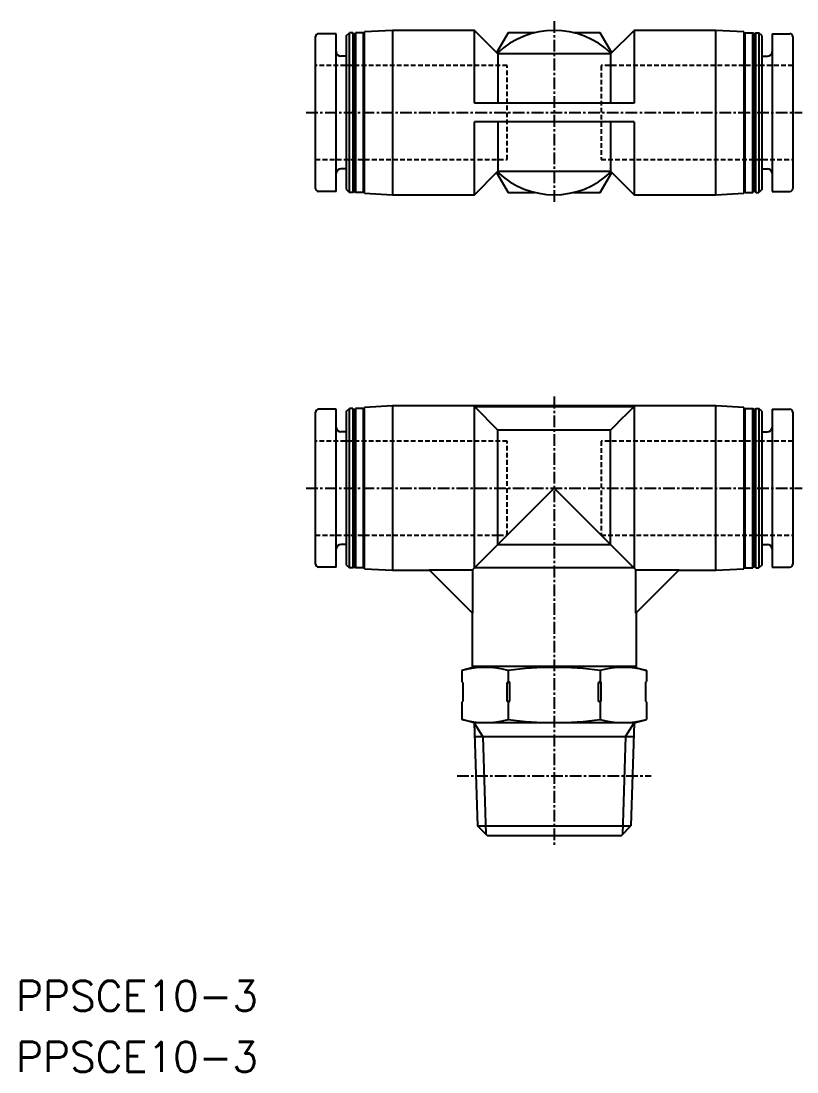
# Model space of a CAD drawing. Extents: x -17 to 107, y -24 to 88.
# Drawn here: x -17.1 to 65.5, y -23.9 to 88 of the extents above; entities that cross this region are included whole.
import ezdxf

# ---------------------------------------------------------------- set-up
doc = ezdxf.new("R2010")
doc.units = 0
doc.linetypes.add('CENTER', pattern=[2, 1.25, -0.25, 0.25, -0.25])
doc.linetypes.add('DASHED', pattern=[0.75, 0.5, -0.25])
doc.layers.get('0').update_dxf_attribs({"linetype": 'CONTINUOUS'})
doc.layers.add('CENTER', color=1, linetype='CENTER')
doc.styles.get("Standard").update_dxf_attribs({"font": 'txt.shx'})

msp = doc.modelspace()

# ---------------------------------------------------------------- linework, layer by layer
at = {"color": 7, "linetype": 'CONTINUOUS'}
for p, q in [((14.24, 70.17), (14.24, 86.37)), ((16.44, 86.67), (14.54, 86.67)), ((16.44, 69.87), (16.44, 86.67)), ((17.54, 86.47), (17.84, 86.77)), ((17.54, 70.07), (17.54, 86.47)), ((17.84, 69.77), (17.84, 86.77)), ((18.19, 86.77), (17.84, 86.77)), ((18.19, 86.77), (18.19, 69.77)), ((18.19, 86.77), (18.34, 86.57)), ((18.34, 86.57), (18.49, 86.77)), ((18.34, 69.97), (18.34, 86.57)), ((18.49, 86.77), (18.49, 69.77)), ((19.34, 86.77), (18.49, 86.77)), ((19.34, 69.77), (19.34, 86.77)), ((19.44, 86.67), (19.34, 86.77)), ((22.44, 87.02), (19.44, 86.87)), ((19.44, 69.68), (19.44, 86.87)), ((31.14, 87.02), (22.44, 87.02)), ((22.44, 87.02), (22.44, 69.52)), ((33.64, 84.52), (31.14, 87.02)), ((31.14, 79.27), (31.14, 87.02)), ((34.73, 86.77), (33.51, 84.65)), ((37.56, 86.77), (34.73, 86.77)), ((44.54, 86.77), (41.71, 86.77)), ((45.77, 84.65), (44.54, 86.77)), ((48.14, 87.02), (45.64, 84.52)), ((56.84, 87.02), (48.14, 87.02)), ((48.14, 87.02), (48.14, 79.27)), ((59.84, 86.87), (56.84, 87.02)), ((56.84, 69.52), (56.84, 87.02)), ((59.84, 86.87), (59.84, 69.68)), ((59.84, 86.67), (59.94, 86.77)), ((59.94, 86.77), (59.94, 69.77)), ((59.94, 86.77), (60.79, 86.77)), ((60.79, 69.77), (60.79, 86.77)), ((60.94, 86.57), (60.79, 86.77)), ((61.09, 86.77), (60.94, 86.57)), ((60.94, 86.57), (60.94, 69.97)), ((61.09, 69.77), (61.09, 86.77)), ((61.09, 86.77), (61.44, 86.77)), ((61.44, 86.77), (61.44, 69.77)), ((61.74, 86.47), (61.44, 86.77)), ((61.74, 86.47), (61.74, 70.07)), ((62.84, 86.67), (64.74, 86.67)), ((62.84, 86.67), (62.84, 69.87)), ((65.04, 86.37), (65.04, 70.17)), ((17.54, 84.27), (16.94, 84.27)), ((45.64, 84.52), (33.64, 84.52)), ((33.64, 84.52), (33.64, 79.27)), ((45.64, 84.52), (45.64, 79.27)), ((61.74, 84.27), (62.34, 84.27)), ((48.14, 79.27), (31.14, 79.27)), ((48.14, 77.27), (31.14, 77.27)), ((31.14, 69.52), (31.14, 77.27)), ((33.64, 77.27), (33.64, 72.02)), ((45.64, 77.27), (45.64, 72.02)), ((48.14, 77.27), (48.14, 69.52)), ((17.54, 72.27), (16.94, 72.27)), ((31.14, 69.52), (33.64, 72.02)), ((33.51, 71.89), (34.73, 69.77)), ((33.64, 72.02), (45.64, 72.02)), ((44.54, 69.77), (45.77, 71.89)), ((45.64, 72.02), (48.14, 69.52)), ((61.74, 72.27), (62.34, 72.27)), ((16.44, 69.87), (14.54, 69.87)), ((17.54, 70.07), (17.84, 69.77)), ((18.19, 69.77), (17.84, 69.77)), ((18.19, 69.77), (18.34, 69.97)), ((18.34, 69.97), (18.49, 69.77)), ((19.34, 69.77), (18.49, 69.77)), ((19.44, 69.87), (19.34, 69.77)), ((19.44, 69.68), (22.44, 69.52)), ((22.44, 69.52), (31.14, 69.52)), ((34.73, 69.77), (37.56, 69.77)), ((41.71, 69.77), (44.54, 69.77)), ((48.14, 69.52), (56.84, 69.52)), ((56.84, 69.52), (59.84, 69.68)), ((59.84, 69.87), (59.94, 69.77)), ((59.94, 69.77), (60.79, 69.77)), ((60.94, 69.97), (60.79, 69.77)), ((61.09, 69.77), (60.94, 69.97)), ((61.09, 69.77), (61.44, 69.77)), ((61.74, 70.07), (61.44, 69.77)), ((62.84, 69.87), (64.74, 69.87)), ((22.44, 47.02), (19.44, 46.87)), ((56.84, 47.02), (22.44, 47.02)), ((22.44, 47.02), (22.44, 29.52)), ((59.84, 46.87), (56.84, 47.02)), ((56.84, 29.52), (56.84, 47.02)), ((14.24, 30.17), (14.24, 46.37)), ((16.44, 46.67), (14.54, 46.67)), ((16.44, 29.87), (16.44, 46.67)), ((17.54, 46.47), (17.84, 46.77)), ((17.54, 30.07), (17.54, 46.47)), ((17.84, 29.77), (17.84, 46.77)), ((18.19, 46.77), (17.84, 46.77)), ((18.19, 46.77), (18.19, 29.77)), ((18.19, 46.77), (18.34, 46.57)), ((18.34, 46.57), (18.49, 46.77)), ((18.34, 29.97), (18.34, 46.57)), ((18.49, 46.77), (18.49, 29.77)), ((19.34, 46.77), (18.49, 46.77)), ((19.34, 29.77), (19.34, 46.77)), ((19.44, 46.67), (19.34, 46.77)), ((19.44, 29.68), (19.44, 46.87)), ((31.14, 46.97), (33.64, 44.44)), ((31.14, 29.77), (31.14, 46.97)), ((31.14, 46.97), (48.14, 46.97)), ((48.14, 46.97), (48.14, 29.77)), ((59.84, 46.87), (59.84, 29.68)), ((59.84, 46.67), (59.94, 46.77)), ((59.94, 46.77), (59.94, 29.77)), ((59.94, 46.77), (60.79, 46.77)), ((60.79, 29.77), (60.79, 46.77)), ((60.94, 46.57), (60.79, 46.77)), ((61.09, 46.77), (60.94, 46.57)), ((60.94, 46.57), (60.94, 29.97)), ((61.09, 29.77), (61.09, 46.77)), ((61.09, 46.77), (61.44, 46.77)), ((61.44, 46.77), (61.44, 29.77)), ((61.74, 46.47), (61.44, 46.77)), ((61.74, 46.47), (61.74, 30.07)), ((62.84, 46.67), (64.74, 46.67)), ((62.84, 46.67), (62.84, 29.87)), ((65.04, 46.37), (65.04, 30.17)), ((17.54, 44.27), (16.94, 44.27)), ((45.64, 44.44), (33.64, 44.44)), ((33.64, 32.27), (33.64, 44.44)), ((45.64, 32.27), (45.64, 44.44)), ((61.74, 44.27), (62.34, 44.27)), ((39.64, 38.27), (30.94, 29.58)), ((48.33, 29.58), (39.64, 38.27)), ((17.54, 32.27), (16.94, 32.27)), ((33.64, 32.27), (45.64, 32.27)), ((61.74, 32.27), (62.34, 32.27)), ((16.44, 29.87), (14.54, 29.87)), ((17.54, 30.07), (17.84, 29.77)), ((18.19, 29.77), (17.84, 29.77)), ((18.19, 29.77), (18.34, 29.97)), ((18.34, 29.97), (18.49, 29.77)), ((19.34, 29.77), (18.49, 29.77)), ((19.44, 29.87), (19.34, 29.77)), ((19.44, 29.68), (22.44, 29.52)), ((22.44, 29.52), (26.39, 29.52)), ((26.33, 29.58), (30.94, 24.97)), ((26.33, 29.58), (30.94, 29.58)), ((30.94, 29.58), (30.94, 24.97)), ((48.14, 29.77), (31.14, 29.77)), ((52.94, 29.58), (48.33, 24.97)), ((48.33, 29.58), (52.94, 29.58)), ((48.33, 24.97), (48.33, 29.58)), ((52.89, 29.52), (56.84, 29.52)), ((56.84, 29.52), (59.84, 29.68)), ((59.84, 29.87), (59.94, 29.77)), ((59.94, 29.77), (60.79, 29.77)), ((60.94, 29.97), (60.79, 29.77)), ((61.09, 29.77), (60.94, 29.97)), ((61.09, 29.77), (61.44, 29.77)), ((61.74, 30.07), (61.44, 29.77)), ((62.84, 29.87), (64.74, 29.87)), ((30.89, 25.02), (30.89, 19.27)), ((48.39, 19.27), (48.39, 25.02)), ((31.39, 19.27), (29.82, 18.85)), ((48.39, 19.27), (30.89, 19.27)), ((47.89, 19.27), (49.45, 18.85)), ((29.82, 18.85), (29.82, 17.67)), ((34.73, 18.85), (34.73, 17.67)), ((44.54, 18.85), (44.54, 17.67)), ((49.45, 18.85), (49.45, 17.67)), ((29.92, 17.57), (29.82, 17.67)), ((29.92, 17.57), (29.92, 15.57)), ((34.73, 17.67), (34.63, 17.57)), ((34.63, 15.57), (34.63, 17.57)), ((34.63, 17.57), (34.93, 17.57)), ((34.73, 17.67), (34.93, 17.57)), ((34.93, 15.57), (34.93, 17.57)), ((44.54, 17.67), (44.34, 17.57)), ((44.34, 15.57), (44.34, 17.57)), ((44.34, 17.57), (44.65, 17.57)), ((44.54, 17.67), (44.65, 17.57)), ((44.65, 15.57), (44.65, 17.57)), ((49.35, 17.57), (49.45, 17.67)), ((49.35, 17.57), (49.35, 15.57)), ((29.92, 15.57), (29.82, 15.47)), ((29.82, 15.47), (29.82, 13.62)), ((34.73, 15.47), (34.63, 15.57)), ((34.63, 15.57), (34.93, 15.57)), ((34.73, 15.47), (34.93, 15.57)), ((34.73, 15.47), (34.73, 13.62)), ((44.54, 15.47), (44.34, 15.57)), ((44.34, 15.57), (44.65, 15.57)), ((44.54, 15.47), (44.65, 15.57)), ((44.54, 15.47), (44.54, 13.62)), ((49.35, 15.57), (49.45, 15.47)), ((49.45, 15.47), (49.45, 13.62)), ((31.13, 13.27), (29.82, 13.62)), ((48.14, 13.27), (49.45, 13.62)), ((31.13, 13.27), (31.47, 2.29)), ((48.14, 13.27), (31.13, 13.27)), ((48.14, 13.27), (47.8, 2.29)), ((31.17, 11.82), (48.1, 11.82)), ((31.47, 2.29), (47.8, 2.29)), ((32.49, 1.27), (31.47, 2.29)), ((46.79, 1.27), (47.8, 2.29)), ((32.49, 1.27), (46.79, 1.27))]:
    msp.add_line(p, q, dxfattribs=at)
at = {"color": 3, "linetype": 'DASHED'}
for p, q in [((34.64, 83.27), (14.24, 83.27)), ((34.64, 73.27), (34.64, 83.27)), ((65.04, 83.27), (44.64, 83.27)), ((44.64, 83.27), (44.64, 73.27)), ((14.24, 73.27), (34.64, 73.27)), ((44.64, 73.27), (65.04, 73.27)), ((34.64, 43.27), (14.24, 43.27)), ((34.64, 33.27), (34.64, 43.27)), ((44.64, 43.27), (44.64, 33.27)), ((65.04, 43.27), (44.64, 43.27)), ((14.24, 33.27), (34.64, 33.27)), ((44.64, 33.27), (65.04, 33.27))]:
    msp.add_line(p, q, dxfattribs=at)
at = {"color": 3, "linetype": 'CONTINUOUS'}
for p, q in [((32.03, 11.82), (31.13, 13.27)), ((47.24, 11.82), (48.14, 13.27)), ((32.03, 11.82), (32.36, 1.4)), ((47.24, 11.82), (46.92, 1.4))]:
    msp.add_line(p, q, dxfattribs=at)
at = {"color": 7, "linetype": 'CONTINUOUS'}
for centre, radius, start, end in [((14.54, 86.37), 0.3, 90, 180), ((39.64, 78.27), 8.75, 46.1576, 133.8424), ((64.74, 86.37), 0.3, 0, 90), ((16.94, 84.77), 0.5, 180, 270), ((62.34, 84.77), 0.5, 270, 0), ((16.94, 71.77), 0.5, 90, 180), ((39.64, 78.27), 8.75, 226.1576, 313.8424), ((62.34, 71.77), 0.5, 0, 90), ((14.54, 70.17), 0.3, 180, 270), ((64.74, 70.17), 0.3, 270, 0), ((14.54, 46.37), 0.3, 90, 180), ((848.12, -748.16), 1127.92, 135.17427, 135.3547), ((64.74, 46.37), 0.3, 0, 90), ((16.94, 44.77), 0.5, 180, 270), ((62.34, 44.77), 0.5, 270, 0), ((16.94, 31.77), 0.5, 90, 180), ((62.34, 31.77), 0.5, 0, 90), ((14.54, 30.17), 0.3, 180, 270), ((64.74, 30.17), 0.3, 270, 0), ((32.28, 9.7), 9.48, 75, 105), ((39.64, -18.26), 37.44, 82.4677, 97.5323), ((47, 9.7), 9.48, 75, 105), ((32.28, 22.78), 9.48, 255, 285), ((39.64, 50.74), 37.44, 262.4677, 277.5323), ((47, 22.78), 9.48, 255, 285)]:
    msp.add_arc(centre, radius, start, end, dxfattribs=at)
at = {"layer": 'CENTER', "color": 1, "linetype": 'CENTER'}
for p, q in [((39.64, 88.02), (39.64, 68.52)), ((13.24, 78.27), (66.04, 78.27)), ((39.64, 48.02), (39.64, 0.27)), ((13.24, 38.27), (66.04, 38.27)), ((29.31, 7.62), (49.97, 7.62))]:
    msp.add_line(p, q, dxfattribs=at)

# ---------------------------------------------------------------- texts
at = {"color": 7, "linetype": 'CONTINUOUS'}
for p in [(-17.67, -17.4), (-17.67, -23.91)]:
    msp.add_text('PPSCE10-3', height=3.2, dxfattribs=at).set_placement(p)

doc.saveas('drawing.dxf')
